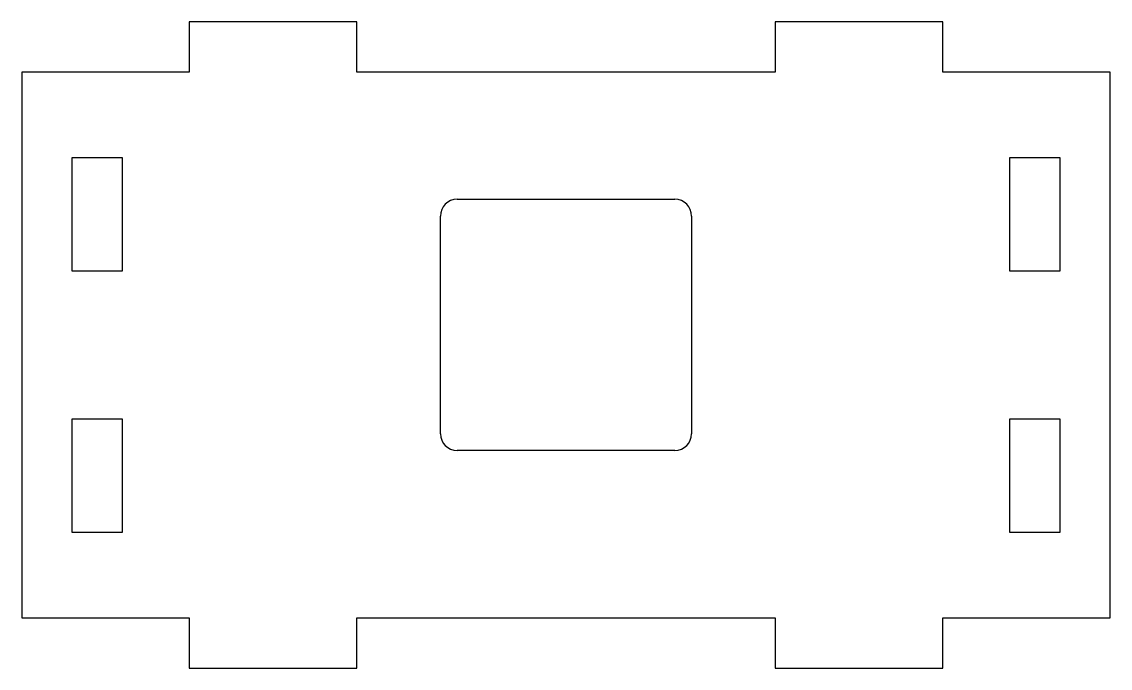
# Model space of a CAD drawing. Extents: x 0 to 65, y 3 to 41.6.
import ezdxf

# ---------------------------------------------------------------- set-up
doc = ezdxf.new("R2010")
doc.units = 0
doc.layers.get('0').update_dxf_attribs({"linetype": 'continuous'})

# ---------------------------------------------------------------- blocks, each defined once
blk = doc.blocks.new('FILLET002')
at = {"color": 0}
for p, q in [((20, 41.6), (10, 41.6)), ((10, 41.6), (10, 38.6)), ((20, 38.6), (20, 41.6)), ((55, 41.6), (45, 41.6)), ((45, 41.6), (45, 38.6)), ((55, 38.6), (55, 41.6)), ((10, 38.6), (0, 38.6)), ((0, 38.6), (0, 6)), ((45, 38.6), (20, 38.6)), ((65, 38.6), (55, 38.6)), ((65, 6), (65, 38.6)), ((3, 33.5), (6, 33.5)), ((3, 26.7), (3, 33.5)), ((6, 33.5), (6, 26.7)), ((59, 33.5), (62, 33.5)), ((59, 26.7), (59, 33.5)), ((62, 33.5), (62, 26.7)), ((26, 31), (39, 31)), ((25, 17), (25, 30)), ((40, 30), (40, 17)), ((6, 26.7), (3, 26.7)), ((62, 26.7), (59, 26.7)), ((3, 17.9), (6, 17.9)), ((3, 11.1), (3, 17.9)), ((6, 17.9), (6, 11.1)), ((59, 17.9), (62, 17.9)), ((59, 11.1), (59, 17.9)), ((62, 17.9), (62, 11.1)), ((39, 16), (26, 16)), ((6, 11.1), (3, 11.1)), ((62, 11.1), (59, 11.1)), ((0, 6), (10, 6)), ((10, 6), (10, 3)), ((20, 3), (20, 6)), ((20, 6), (45, 6)), ((45, 6), (45, 3)), ((55, 3), (55, 6)), ((55, 6), (65, 6)), ((10, 3), (20, 3)), ((45, 3), (55, 3))]:
    blk.add_line(p, q, dxfattribs=at)
for centre, start, end in [((26, 30), 90, -180), ((39, 30), 0, 90), ((26, 17), -180, -90), ((39, 17), -90, 0)]:
    blk.add_arc(centre, 1, start, end, dxfattribs=at)

msp = doc.modelspace()

# ---------------------------------------------------------------- block references
at = {"color": 0}
msp.add_blockref('FILLET002', (0, 0), dxfattribs=at)

doc.saveas('drawing.dxf')
